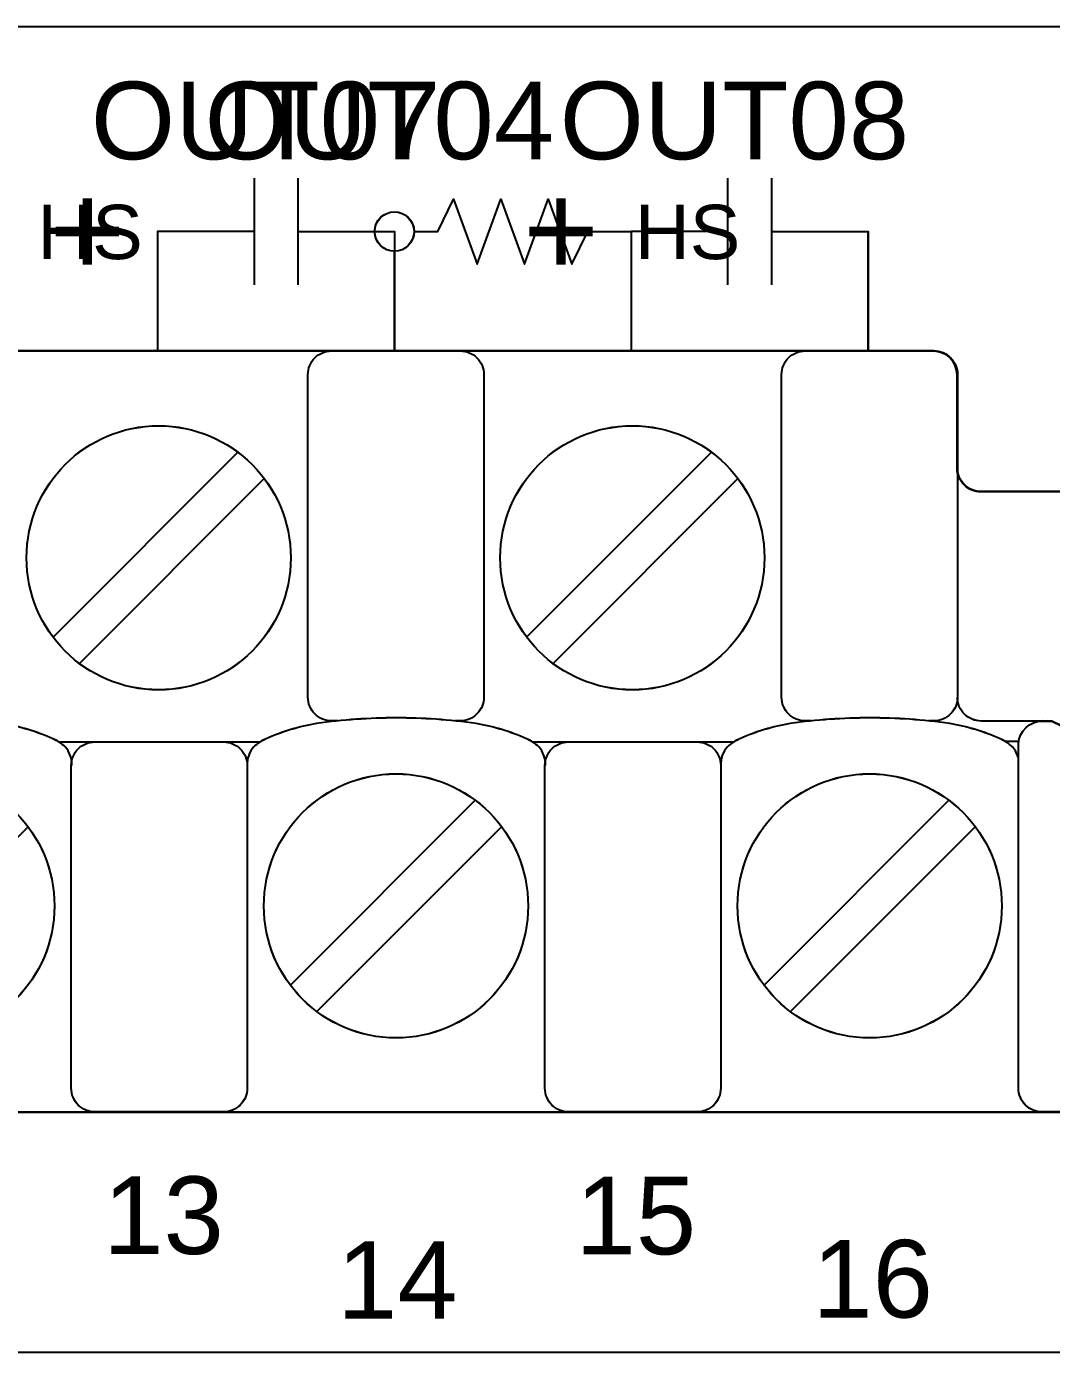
# Model space of a CAD drawing. Extents: x 1 to 47, y 1 to 34.6.
# Drawn here: x 31.307 to 32.606, y 9.106 to 10.786 of the extents above; entities that cross this region are included whole.
import ezdxf

# ---------------------------------------------------------------- set-up
doc = ezdxf.new("R2010")
doc.units = 0
doc.header["$MEASUREMENT"] = 0
for name, color, linetype in [('10_0______DWG_', 7, 'CONTINUOUS'), ('9_1__0__EMPTY_IO_BOARD_POS', 7, 'CONTINUOUS'), ('9_2__2___8__OPTOISOLATED_I', 7, 'CONTINUOUS'), ('9_3__7___8__OPTOISOLATED_I', 7, 'CONTINUOUS'), ('9_4__C___18__COMMON____6__', 7, 'CONTINUOUS'), ('9_5__D___18__COMMON____6__', 7, 'CONTINUOUS'), ('9_6__E___8__OPTOISOLATED_I', 7, 'CONTINUOUS'), ('9_7__4___18__COMMON____6__', 7, 'CONTINUOUS'), ('9_8__8___8__OPTOISOLATED_I', 7, 'CONTINUOUS')]:
    doc.layers.add(name, color=color, linetype=linetype)
doc.styles.add('ARIAL', font='arial.ttf')

msp = doc.modelspace()

# ---------------------------------------------------------------- linework, layer by layer
at = {"layer": '10_0______DWG_'}
msp.add_lwpolyline([(27.2942, 10.7863), (43.9545, 10.7863, -0.468367), (44.0044, 10.7263), (44.0044, 9.1563, -0.414132), (43.9545, 9.1063), (27.2942, 9.1063, -0.414214), (27.2442, 9.1563), (27.2442, 10.7363, -0.414287)], format="xyb", close=True, dxfattribs=at)
at = {"layer": '9_1__0__EMPTY_IO_BOARD_POS'}
msp.add_lwpolyline([(27.7625, 9.5588), (27.7625, 9.4408, 0.414213), (27.7925, 9.4108), (32.7743, 9.4108, 0.414214), (32.8043, 9.4408), (32.8043, 9.7538), (32.8952, 9.9986, 0.480048), (32.7502, 10.1968), (32.516, 10.1968, -0.414214), (32.486, 10.2268), (32.486, 10.3449, 0.414212), (32.456, 10.3749), (32.456, 10.375), (27.4749, 10.375, 0.414215), (27.4449, 10.345), (27.445, 10.0321), (27.3541, 9.7874, 0.47859), (27.4991, 9.5888), (27.7325, 9.5888, -0.414214)], format="xyb", close=True, dxfattribs=at)
at = {"layer": '9_2__2___8__OPTOISOLATED_I'}
for points in [[(31.5953, 10.594), (31.5953, 10.459)], [(31.651, 10.594), (31.651, 10.459)], [(32.1953, 10.594), (32.1953, 10.459)], [(32.251, 10.594), (32.251, 10.459)], [(31.5953, 10.5265), (31.4732, 10.5265), (31.4732, 10.3753)], [(31.651, 10.5265), (31.7732, 10.5265), (31.7732, 10.3753)], [(32.1953, 10.5265), (32.0732, 10.5265), (32.0732, 10.3753)], [(32.251, 10.5265), (32.3732, 10.5265), (32.3732, 10.3753)], [(31.5749, 10.247), (31.3407, 10.0128)], [(32.1749, 10.247), (31.9407, 10.0128)], [(31.6083, 10.2135), (31.3741, 9.9794)], [(32.2083, 10.2135), (31.9741, 9.9794)], [(31.348, 9.8799), (31.6031, 9.8799)], [(31.948, 9.8799), (32.2031, 9.8799)], [(32.5641, 9.8806), (32.547, 9.8806)], [(31.8755, 9.806), (31.6414, 9.5718)], [(32.4755, 9.806), (32.2414, 9.5718)], [(31.309, 9.7725), (31.0748, 9.5384)], [(31.909, 9.7725), (31.6748, 9.5384)], [(32.509, 9.7725), (32.2748, 9.5384)]]:
    msp.add_lwpolyline(points, dxfattribs=at)
for points in [[(27.763, 9.5592), (27.763, 9.4412, 0.414213), (27.793, 9.4112), (32.7748, 9.4111, 0.414214), (32.8048, 9.4411), (32.8048, 9.7542), (32.8957, 9.9989, 0.480048), (32.7507, 10.1971), (32.5165, 10.1971, -0.414214), (32.4865, 10.2271), (32.4865, 10.3453, 0.414212), (32.4565, 10.3753), (32.4565, 10.3753), (27.4754, 10.3754, 0.414215), (27.4454, 10.3454), (27.4455, 10.0325), (27.3546, 9.7877, 0.47859), (27.4996, 9.5892), (27.733, 9.5892, -0.414214)], [(32.7781, 9.4113), (32.5938, 9.4111, -0.414214), (32.5638, 9.4411), (32.5638, 9.8782, -0.390527), (32.5938, 9.9065), (32.606, 9.9065), (32.7919, 9.8168, -0.241514), (32.8048, 9.7968), (32.8048, 9.4411, -0.422157)]]:
    msp.add_lwpolyline(points, format="xyb", close=True, dxfattribs=at)
for points in [[(31.7015, 9.9066), (31.6936, 9.9066, -0.414214), (31.6636, 9.9366), (31.6636, 10.3453, -0.414214), (31.6936, 10.3753), (31.8565, 10.3753, -0.414214), (31.8865, 10.3453), (31.8865, 9.9366, -0.414214), (31.8565, 9.9066), (31.8496, 9.9066)], [(32.3015, 9.9066), (32.2936, 9.9066, -0.414214), (32.2636, 9.9366), (32.2636, 10.3453, -0.414214), (32.2936, 10.3753), (32.4565, 10.3753, -0.414214), (32.4865, 10.3453), (32.4865, 9.9366, -0.414214), (32.4565, 9.9066), (32.4497, 9.9066)], [(32.5938, 9.9065), (32.5165, 9.9064, -0.414214), (32.4865, 9.9364)], [(31.3645, 9.8499, 0.191033), (31.356, 9.8738, 0.081668), (31.3404, 9.884, 0.0591), (31.2767, 9.9033, 0.034646), (31.1752, 9.9104, 0.03436), (31.0745, 9.9033, 0.0591), (31.0108, 9.884, 0.081668), (30.9951, 9.8738, 0.191033), (30.9866, 9.8499)], [(31.9645, 9.8499, 0.191033), (31.956, 9.8738, 0.081668), (31.9404, 9.884, 0.0591), (31.8767, 9.9033, 0.034646), (31.7752, 9.9104, 0.03436), (31.6745, 9.9033, 0.0591), (31.6108, 9.884, 0.081668), (31.5951, 9.8738, 0.191033), (31.5866, 9.8499)], [(32.5638, 9.8584, 0.127742), (32.556, 9.8738, 0.081668), (32.5404, 9.884, 0.0591), (32.4767, 9.9033, 0.034646), (32.3752, 9.9104, 0.03436), (32.2745, 9.9033, 0.0591), (32.2108, 9.884, 0.081668), (32.1951, 9.8738, 0.191033), (32.1866, 9.8499)], [(31.5566, 9.8799, -0.414214), (31.5866, 9.8499), (31.5866, 9.4412, -0.414214), (31.5566, 9.4112), (31.3938, 9.4112, -0.414214), (31.3638, 9.4412), (31.3638, 9.8499, -0.414214), (31.3938, 9.8799)], [(32.1566, 9.8799, -0.414214), (32.1866, 9.8499), (32.1866, 9.4412, -0.414214), (32.1566, 9.4112), (31.9938, 9.4112, -0.414214), (31.9638, 9.4412), (31.9638, 9.8499, -0.414214), (31.9938, 9.8799)]]:
    msp.add_lwpolyline(points, format="xyb", dxfattribs=at)
for centre in [(31.4745, 10.1132), (32.0745, 10.1132), (31.1752, 9.6722), (31.7752, 9.6722), (32.3752, 9.6722)]:
    msp.add_circle(centre, 0.1673, dxfattribs=at)
at = {"layer": '9_3__7___8__OPTOISOLATED_I'}
for points in [[(31.5953, 10.594), (31.5953, 10.459)], [(31.6509, 10.594), (31.6509, 10.459)], [(32.1953, 10.594), (32.1953, 10.459)], [(32.2509, 10.594), (32.2509, 10.459)], [(31.5953, 10.5265), (31.4731, 10.5265), (31.4731, 10.3753)], [(31.6509, 10.5265), (31.7731, 10.5265), (31.7731, 10.3753)], [(32.1953, 10.5265), (32.0731, 10.5265), (32.0731, 10.3753)], [(32.2509, 10.5265), (32.3731, 10.5265), (32.3731, 10.3753)], [(31.5749, 10.247), (31.3407, 10.0128)], [(32.1749, 10.247), (31.9407, 10.0128)], [(31.6083, 10.2135), (31.3741, 9.9794)], [(32.2083, 10.2135), (31.9741, 9.9794)], [(31.348, 9.8799), (31.6031, 9.8799)], [(31.948, 9.8799), (32.2031, 9.8799)], [(32.5641, 9.8806), (32.547, 9.8806)], [(31.8755, 9.806), (31.6414, 9.5718)], [(32.4755, 9.806), (32.2414, 9.5718)], [(31.309, 9.7725), (31.0748, 9.5384)], [(31.909, 9.7725), (31.6748, 9.5384)], [(32.509, 9.7725), (32.2748, 9.5384)]]:
    msp.add_lwpolyline(points, dxfattribs=at)
for points in [[(27.763, 9.5592), (27.763, 9.4412, 0.414213), (27.793, 9.4112), (32.7748, 9.4111, 0.414214), (32.8048, 9.4411), (32.8048, 9.7542), (32.8957, 9.9989, 0.480048), (32.7507, 10.1971), (32.5165, 10.1971, -0.414214), (32.4865, 10.2271), (32.4865, 10.3453, 0.414212), (32.4565, 10.3753), (32.4565, 10.3753), (27.4754, 10.3754, 0.414215), (27.4454, 10.3454), (27.4455, 10.0325), (27.3546, 9.7877, 0.47859), (27.4996, 9.5892), (27.733, 9.5892, -0.414214)], [(32.7781, 9.4113), (32.5938, 9.4111, -0.414214), (32.5638, 9.4411), (32.5638, 9.8782, -0.390527), (32.5938, 9.9065), (32.606, 9.9065), (32.7919, 9.8168, -0.241514), (32.8048, 9.7968), (32.8048, 9.4411, -0.422157)]]:
    msp.add_lwpolyline(points, format="xyb", close=True, dxfattribs=at)
for points in [[(31.7015, 9.9066), (31.6936, 9.9066, -0.414214), (31.6636, 9.9366), (31.6636, 10.3453, -0.414214), (31.6936, 10.3753), (31.8565, 10.3753, -0.414214), (31.8865, 10.3453), (31.8865, 9.9366, -0.414214), (31.8565, 9.9066), (31.8496, 9.9066)], [(32.3015, 9.9066), (32.2936, 9.9066, -0.414214), (32.2636, 9.9366), (32.2636, 10.3453, -0.414214), (32.2936, 10.3753), (32.4565, 10.3753, -0.414214), (32.4865, 10.3453), (32.4865, 9.9366, -0.414214), (32.4565, 9.9066), (32.4497, 9.9066)], [(32.5938, 9.9065), (32.5165, 9.9064, -0.414214), (32.4865, 9.9364)], [(31.3645, 9.8499, 0.191033), (31.356, 9.8738, 0.081668), (31.3404, 9.884, 0.0591), (31.2767, 9.9033, 0.034646), (31.1752, 9.9104, 0.03436), (31.0745, 9.9033, 0.0591), (31.0108, 9.884, 0.081668), (30.9951, 9.8738, 0.191033), (30.9866, 9.8499)], [(31.9645, 9.8499, 0.191033), (31.956, 9.8738, 0.081668), (31.9404, 9.884, 0.0591), (31.8767, 9.9033, 0.034646), (31.7752, 9.9104, 0.03436), (31.6745, 9.9033, 0.0591), (31.6108, 9.884, 0.081668), (31.5951, 9.8738, 0.191033), (31.5866, 9.8499)], [(32.5638, 9.8584, 0.127742), (32.556, 9.8738, 0.081668), (32.5404, 9.884, 0.0591), (32.4767, 9.9033, 0.034646), (32.3752, 9.9104, 0.03436), (32.2745, 9.9033, 0.0591), (32.2108, 9.884, 0.081668), (32.1951, 9.8738, 0.191033), (32.1866, 9.8499)], [(31.5566, 9.8799, -0.414214), (31.5866, 9.8499), (31.5866, 9.4412, -0.414214), (31.5566, 9.4112), (31.3938, 9.4112, -0.414214), (31.3638, 9.4412), (31.3638, 9.8499, -0.414214), (31.3938, 9.8799)], [(32.1566, 9.8799, -0.414214), (32.1866, 9.8499), (32.1866, 9.4412, -0.414214), (32.1566, 9.4112), (31.9938, 9.4112, -0.414214), (31.9638, 9.4412), (31.9638, 9.8499, -0.414214), (31.9938, 9.8799)]]:
    msp.add_lwpolyline(points, format="xyb", dxfattribs=at)
for centre in [(31.4745, 10.1132), (32.0745, 10.1132), (31.1752, 9.6722), (31.7752, 9.6722), (32.3752, 9.6722)]:
    msp.add_circle(centre, 0.1673, dxfattribs=at)
at = {"layer": '9_4__C___18__COMMON____6__'}
for points in [[(31.5953, 10.594), (31.5953, 10.459)], [(31.6509, 10.594), (31.6509, 10.459)], [(32.1953, 10.594), (32.1953, 10.459)], [(32.2509, 10.594), (32.2509, 10.459)], [(31.5953, 10.5265), (31.4731, 10.5265), (31.4731, 10.3753)], [(31.6509, 10.5265), (31.7731, 10.5265), (31.7731, 10.3753)], [(32.1953, 10.5265), (32.0731, 10.5265), (32.0731, 10.3753)], [(32.2509, 10.5265), (32.3731, 10.5265), (32.3731, 10.3753)], [(31.5749, 10.247), (31.3407, 10.0128)], [(32.1749, 10.247), (31.9407, 10.0128)], [(31.6083, 10.2135), (31.3741, 9.9794)], [(32.2083, 10.2135), (31.9741, 9.9794)], [(31.348, 9.8799), (31.6031, 9.8799)], [(31.948, 9.8799), (32.2031, 9.8799)], [(32.5641, 9.8806), (32.547, 9.8806)], [(31.8755, 9.806), (31.6414, 9.5718)], [(32.4755, 9.806), (32.2414, 9.5718)], [(31.309, 9.7725), (31.0748, 9.5384)], [(31.909, 9.7725), (31.6748, 9.5384)], [(32.509, 9.7725), (32.2748, 9.5384)]]:
    msp.add_lwpolyline(points, dxfattribs=at)
for points in [[(27.763, 9.5592), (27.763, 9.4412, 0.414213), (27.793, 9.4112), (32.7748, 9.4111, 0.414214), (32.8048, 9.4411), (32.8048, 9.7542), (32.8957, 9.9989, 0.480048), (32.7507, 10.1971), (32.5165, 10.1971, -0.414214), (32.4865, 10.2271), (32.4865, 10.3453, 0.414212), (32.4565, 10.3753), (32.4565, 10.3753), (27.4754, 10.3754, 0.414215), (27.4454, 10.3454), (27.4455, 10.0325), (27.3546, 9.7877, 0.47859), (27.4996, 9.5892), (27.733, 9.5892, -0.414214)], [(32.7781, 9.4113), (32.5938, 9.4111, -0.414214), (32.5638, 9.4411), (32.5638, 9.8782, -0.390527), (32.5938, 9.9065), (32.606, 9.9065), (32.7919, 9.8168, -0.241514), (32.8048, 9.7968), (32.8048, 9.4411, -0.422157)]]:
    msp.add_lwpolyline(points, format="xyb", close=True, dxfattribs=at)
for points in [[(31.7015, 9.9066), (31.6936, 9.9066, -0.414214), (31.6636, 9.9366), (31.6636, 10.3453, -0.414214), (31.6936, 10.3753), (31.8565, 10.3753, -0.414214), (31.8865, 10.3453), (31.8865, 9.9366, -0.414214), (31.8565, 9.9066), (31.8496, 9.9066)], [(32.3015, 9.9066), (32.2936, 9.9066, -0.414214), (32.2636, 9.9366), (32.2636, 10.3453, -0.414214), (32.2936, 10.3753), (32.4565, 10.3753, -0.414214), (32.4865, 10.3453), (32.4865, 9.9366, -0.414214), (32.4565, 9.9066), (32.4497, 9.9066)], [(32.5938, 9.9065), (32.5165, 9.9064, -0.414214), (32.4865, 9.9364)], [(31.3645, 9.8499, 0.191033), (31.356, 9.8738, 0.081668), (31.3404, 9.884, 0.0591), (31.2767, 9.9033, 0.034646), (31.1752, 9.9104, 0.03436), (31.0745, 9.9033, 0.0591), (31.0108, 9.884, 0.081668), (30.9951, 9.8738, 0.191033), (30.9866, 9.8499)], [(31.9645, 9.8499, 0.191033), (31.956, 9.8738, 0.081668), (31.9404, 9.884, 0.0591), (31.8767, 9.9033, 0.034646), (31.7752, 9.9104, 0.03436), (31.6745, 9.9033, 0.0591), (31.6108, 9.884, 0.081668), (31.5951, 9.8738, 0.191033), (31.5866, 9.8499)], [(32.5638, 9.8584, 0.127742), (32.556, 9.8738, 0.081668), (32.5404, 9.884, 0.0591), (32.4767, 9.9033, 0.034646), (32.3752, 9.9104, 0.03436), (32.2745, 9.9033, 0.0591), (32.2108, 9.884, 0.081668), (32.1951, 9.8738, 0.191033), (32.1866, 9.8499)], [(31.5566, 9.8799, -0.414214), (31.5866, 9.8499), (31.5866, 9.4412, -0.414214), (31.5566, 9.4112), (31.3938, 9.4112, -0.414214), (31.3638, 9.4412), (31.3638, 9.8499, -0.414214), (31.3938, 9.8799)], [(32.1566, 9.8799, -0.414214), (32.1866, 9.8499), (32.1866, 9.4412, -0.414214), (32.1566, 9.4112), (31.9938, 9.4112, -0.414214), (31.9638, 9.4412), (31.9638, 9.8499, -0.414214), (31.9938, 9.8799)]]:
    msp.add_lwpolyline(points, format="xyb", dxfattribs=at)
for centre in [(31.4745, 10.1132), (32.0745, 10.1132), (31.1752, 9.6722), (31.7752, 9.6722), (32.3752, 9.6722)]:
    msp.add_circle(centre, 0.1673, dxfattribs=at)
at = {"layer": '9_5__D___18__COMMON____6__'}
for points in [[(31.5953, 10.594), (31.5953, 10.459)], [(31.6509, 10.594), (31.6509, 10.459)], [(32.1953, 10.594), (32.1953, 10.459)], [(32.2509, 10.594), (32.2509, 10.459)], [(31.5953, 10.5265), (31.4731, 10.5265), (31.4731, 10.3753)], [(31.6509, 10.5265), (31.7731, 10.5265), (31.7731, 10.3753)], [(32.1953, 10.5265), (32.0731, 10.5265), (32.0731, 10.3753)], [(32.2509, 10.5265), (32.3731, 10.5265), (32.3731, 10.3753)], [(31.5749, 10.247), (31.3407, 10.0128)], [(32.1749, 10.247), (31.9407, 10.0128)], [(31.6083, 10.2135), (31.3741, 9.9794)], [(32.2083, 10.2135), (31.9741, 9.9794)], [(31.348, 9.8799), (31.6031, 9.8799)], [(31.948, 9.8799), (32.2031, 9.8799)], [(32.5641, 9.8806), (32.547, 9.8806)], [(31.8755, 9.806), (31.6414, 9.5718)], [(32.4755, 9.806), (32.2414, 9.5718)], [(31.309, 9.7725), (31.0748, 9.5384)], [(31.909, 9.7725), (31.6748, 9.5384)], [(32.509, 9.7725), (32.2748, 9.5384)]]:
    msp.add_lwpolyline(points, dxfattribs=at)
for points in [[(27.763, 9.5592), (27.763, 9.4412, 0.414213), (27.793, 9.4112), (32.7748, 9.4111, 0.414214), (32.8048, 9.4411), (32.8048, 9.7542), (32.8957, 9.9989, 0.480048), (32.7507, 10.1971), (32.5165, 10.1971, -0.414214), (32.4865, 10.2271), (32.4865, 10.3453, 0.414212), (32.4565, 10.3753), (32.4565, 10.3753), (27.4754, 10.3754, 0.414215), (27.4454, 10.3454), (27.4455, 10.0325), (27.3546, 9.7877, 0.47859), (27.4996, 9.5892), (27.733, 9.5892, -0.414214)], [(32.7781, 9.4113), (32.5938, 9.4111, -0.414214), (32.5638, 9.4411), (32.5638, 9.8782, -0.390527), (32.5938, 9.9065), (32.606, 9.9065), (32.7919, 9.8168, -0.241514), (32.8048, 9.7968), (32.8048, 9.4411, -0.422157)]]:
    msp.add_lwpolyline(points, format="xyb", close=True, dxfattribs=at)
for points in [[(31.7015, 9.9066), (31.6936, 9.9066, -0.414214), (31.6636, 9.9366), (31.6636, 10.3453, -0.414214), (31.6936, 10.3753), (31.8565, 10.3753, -0.414214), (31.8865, 10.3453), (31.8865, 9.9366, -0.414214), (31.8565, 9.9066), (31.8496, 9.9066)], [(32.3015, 9.9066), (32.2936, 9.9066, -0.414214), (32.2636, 9.9366), (32.2636, 10.3453, -0.414214), (32.2936, 10.3753), (32.4565, 10.3753, -0.414214), (32.4865, 10.3453), (32.4865, 9.9366, -0.414214), (32.4565, 9.9066), (32.4497, 9.9066)], [(32.5938, 9.9065), (32.5165, 9.9064, -0.414214), (32.4865, 9.9364)], [(31.3645, 9.8499, 0.191033), (31.356, 9.8738, 0.081668), (31.3404, 9.884, 0.0591), (31.2767, 9.9033, 0.034646), (31.1752, 9.9104, 0.03436), (31.0745, 9.9033, 0.0591), (31.0108, 9.884, 0.081668), (30.9951, 9.8738, 0.191033), (30.9866, 9.8499)], [(31.9645, 9.8499, 0.191033), (31.956, 9.8738, 0.081668), (31.9404, 9.884, 0.0591), (31.8767, 9.9033, 0.034646), (31.7752, 9.9104, 0.03436), (31.6745, 9.9033, 0.0591), (31.6108, 9.884, 0.081668), (31.5951, 9.8738, 0.191033), (31.5866, 9.8499)], [(32.5638, 9.8584, 0.127742), (32.556, 9.8738, 0.081668), (32.5404, 9.884, 0.0591), (32.4767, 9.9033, 0.034646), (32.3752, 9.9104, 0.03436), (32.2745, 9.9033, 0.0591), (32.2108, 9.884, 0.081668), (32.1951, 9.8738, 0.191033), (32.1866, 9.8499)], [(31.5566, 9.8799, -0.414214), (31.5866, 9.8499), (31.5866, 9.4412, -0.414214), (31.5566, 9.4112), (31.3938, 9.4112, -0.414214), (31.3638, 9.4412), (31.3638, 9.8499, -0.414214), (31.3938, 9.8799)], [(32.1566, 9.8799, -0.414214), (32.1866, 9.8499), (32.1866, 9.4412, -0.414214), (32.1566, 9.4112), (31.9938, 9.4112, -0.414214), (31.9638, 9.4412), (31.9638, 9.8499, -0.414214), (31.9938, 9.8799)]]:
    msp.add_lwpolyline(points, format="xyb", dxfattribs=at)
for centre in [(31.4745, 10.1132), (32.0745, 10.1132), (31.1752, 9.6722), (31.7752, 9.6722), (32.3752, 9.6722)]:
    msp.add_circle(centre, 0.1673, dxfattribs=at)
at = {"layer": '9_6__E___8__OPTOISOLATED_I'}
for points in [[(31.5953, 10.5865), (31.5953, 10.4665)], [(31.6509, 10.5865), (31.6509, 10.4665)], [(31.7981, 10.5265), (31.828, 10.5265), (31.848, 10.5677), (31.8781, 10.4852), (31.9081, 10.5677), (31.9381, 10.4852), (31.9681, 10.5677), (31.9981, 10.4852), (32.0181, 10.5265), (32.0731, 10.5265), (32.0731, 10.3753)], [(31.5953, 10.5265), (31.4731, 10.5265), (31.4731, 10.3753)], [(31.6509, 10.5265), (31.7481, 10.5265)], [(31.7731, 10.3753), (31.7731, 10.5015)], [(31.5749, 10.247), (31.3407, 10.0128)], [(32.1749, 10.247), (31.9407, 10.0128)], [(31.6083, 10.2135), (31.3741, 9.9794)], [(32.2083, 10.2135), (31.9741, 9.9794)], [(31.348, 9.8799), (31.6031, 9.8799)], [(31.948, 9.8799), (32.2031, 9.8799)], [(32.5641, 9.8806), (32.547, 9.8806)], [(31.8755, 9.806), (31.6414, 9.5718)], [(32.4755, 9.806), (32.2414, 9.5718)], [(31.309, 9.7725), (31.0748, 9.5384)], [(31.909, 9.7725), (31.6748, 9.5384)], [(32.509, 9.7725), (32.2748, 9.5384)]]:
    msp.add_lwpolyline(points, dxfattribs=at)
for points in [[(27.763, 9.5592), (27.763, 9.4412, 0.414213), (27.793, 9.4112), (32.7748, 9.4111, 0.414214), (32.8048, 9.4411), (32.8048, 9.7542), (32.8957, 9.9989, 0.480048), (32.7507, 10.1971), (32.5165, 10.1971, -0.414214), (32.4865, 10.2271), (32.4865, 10.3453, 0.414212), (32.4565, 10.3753), (32.4565, 10.3753), (27.4754, 10.3754, 0.414215), (27.4454, 10.3454), (27.4455, 10.0325), (27.3546, 9.7877, 0.47859), (27.4996, 9.5892), (27.733, 9.5892, -0.414214)], [(32.7781, 9.4113), (32.5938, 9.4111, -0.414214), (32.5638, 9.4411), (32.5638, 9.8782, -0.390527), (32.5938, 9.9065), (32.606, 9.9065), (32.7919, 9.8168, -0.241514), (32.8048, 9.7968), (32.8048, 9.4411, -0.422157)]]:
    msp.add_lwpolyline(points, format="xyb", close=True, dxfattribs=at)
for points in [[(31.7015, 9.9066), (31.6936, 9.9066, -0.414214), (31.6636, 9.9366), (31.6636, 10.3453, -0.414214), (31.6936, 10.3753), (31.8565, 10.3753, -0.414214), (31.8865, 10.3453), (31.8865, 9.9366, -0.414214), (31.8565, 9.9066), (31.8496, 9.9066)], [(32.3015, 9.9066), (32.2936, 9.9066, -0.414214), (32.2636, 9.9366), (32.2636, 10.3453, -0.414214), (32.2936, 10.3753), (32.4565, 10.3753, -0.414214), (32.4865, 10.3453), (32.4865, 9.9366, -0.414214), (32.4565, 9.9066), (32.4497, 9.9066)], [(32.5938, 9.9065), (32.5165, 9.9064, -0.414214), (32.4865, 9.9364)], [(31.3645, 9.8499, 0.191033), (31.356, 9.8738, 0.081668), (31.3404, 9.884, 0.0591), (31.2767, 9.9033, 0.034646), (31.1752, 9.9104, 0.03436), (31.0745, 9.9033, 0.0591), (31.0108, 9.884, 0.081668), (30.9951, 9.8738, 0.191033), (30.9866, 9.8499)], [(31.9645, 9.8499, 0.191033), (31.956, 9.8738, 0.081668), (31.9404, 9.884, 0.0591), (31.8767, 9.9033, 0.034646), (31.7752, 9.9104, 0.03436), (31.6745, 9.9033, 0.0591), (31.6108, 9.884, 0.081668), (31.5951, 9.8738, 0.191033), (31.5866, 9.8499)], [(32.5638, 9.8584, 0.127742), (32.556, 9.8738, 0.081668), (32.5404, 9.884, 0.0591), (32.4767, 9.9033, 0.034646), (32.3752, 9.9104, 0.03436), (32.2745, 9.9033, 0.0591), (32.2108, 9.884, 0.081668), (32.1951, 9.8738, 0.191033), (32.1866, 9.8499)], [(31.5566, 9.8799, -0.414214), (31.5866, 9.8499), (31.5866, 9.4412, -0.414214), (31.5566, 9.4112), (31.3938, 9.4112, -0.414214), (31.3638, 9.4412), (31.3638, 9.8499, -0.414214), (31.3938, 9.8799)], [(32.1566, 9.8799, -0.414214), (32.1866, 9.8499), (32.1866, 9.4412, -0.414214), (32.1566, 9.4112), (31.9938, 9.4112, -0.414214), (31.9638, 9.4412), (31.9638, 9.8499, -0.414214), (31.9938, 9.8799)]]:
    msp.add_lwpolyline(points, format="xyb", dxfattribs=at)
for centre, radius in [((31.7731, 10.5265), 0.025), ((31.4745, 10.1132), 0.1673), ((32.0745, 10.1132), 0.1673), ((31.1752, 9.6722), 0.1673), ((31.7752, 9.6722), 0.1673), ((32.3752, 9.6722), 0.1673)]:
    msp.add_circle(centre, radius, dxfattribs=at)
at = {"layer": '9_7__4___18__COMMON____6__'}
for points in [[(31.5953, 10.594), (31.5953, 10.459)], [(31.651, 10.594), (31.651, 10.459)], [(32.1953, 10.594), (32.1953, 10.459)], [(32.251, 10.594), (32.251, 10.459)], [(31.5953, 10.5265), (31.4732, 10.5265), (31.4732, 10.3753)], [(31.651, 10.5265), (31.7732, 10.5265), (31.7732, 10.3753)], [(32.1953, 10.5265), (32.0732, 10.5265), (32.0732, 10.3753)], [(32.251, 10.5265), (32.3732, 10.5265), (32.3732, 10.3753)], [(31.5749, 10.2469), (31.3407, 10.0127)], [(32.1749, 10.2469), (31.9407, 10.0127)], [(31.6083, 10.2135), (31.3741, 9.9793)], [(32.2083, 10.2135), (31.9741, 9.9793)], [(31.348, 9.8799), (31.6031, 9.8799)], [(31.948, 9.8799), (32.2031, 9.8799)], [(32.5641, 9.8805), (32.547, 9.8805)], [(31.8755, 9.8059), (31.6414, 9.5717)], [(32.4755, 9.8059), (32.2414, 9.5717)], [(31.309, 9.7725), (31.0748, 9.5383)], [(31.909, 9.7725), (31.6748, 9.5383)], [(32.509, 9.7725), (32.2748, 9.5383)]]:
    msp.add_lwpolyline(points, dxfattribs=at)
for points in [[(27.763, 9.5591), (27.763, 9.4411, 0.414213), (27.793, 9.4111), (32.7748, 9.4111, 0.414214), (32.8048, 9.4411), (32.8048, 9.7541), (32.8957, 9.9989, 0.480048), (32.7507, 10.1971), (32.5165, 10.1971, -0.414214), (32.4865, 10.2271), (32.4865, 10.3452, 0.414212), (32.4565, 10.3752), (32.4565, 10.3753), (27.4754, 10.3753, 0.414215), (27.4454, 10.3453), (27.4455, 10.0324), (27.3546, 9.7877, 0.47859), (27.4996, 9.5891), (27.733, 9.5891, -0.414214)], [(32.7781, 9.4112), (32.5938, 9.411, -0.414214), (32.5638, 9.441), (32.5638, 9.8781, -0.390527), (32.5938, 9.9064), (32.606, 9.9064), (32.7919, 9.8167, -0.241514), (32.8048, 9.7968), (32.8048, 9.441, -0.422157)]]:
    msp.add_lwpolyline(points, format="xyb", close=True, dxfattribs=at)
for points in [[(31.7015, 9.9065), (31.6936, 9.9065, -0.414214), (31.6636, 9.9365), (31.6636, 10.3453, -0.414214), (31.6936, 10.3753), (31.8565, 10.3753, -0.414214), (31.8865, 10.3453), (31.8865, 9.9365, -0.414214), (31.8565, 9.9065), (31.8496, 9.9065)], [(32.3015, 9.9065), (32.2936, 9.9065, -0.414214), (32.2636, 9.9365), (32.2636, 10.3453, -0.414214), (32.2936, 10.3753), (32.4565, 10.3753, -0.414214), (32.4865, 10.3453), (32.4865, 9.9365, -0.414214), (32.4565, 9.9065), (32.4497, 9.9065)], [(32.5938, 9.9064), (32.5165, 9.9063, -0.414214), (32.4865, 9.9363)], [(31.3645, 9.8499, 0.191033), (31.356, 9.8738, 0.081668), (31.3404, 9.8839, 0.0591), (31.2767, 9.9033, 0.034646), (31.1752, 9.9103, 0.03436), (31.0745, 9.9033, 0.0591), (31.0108, 9.8839, 0.081668), (30.9951, 9.8738, 0.191033), (30.9866, 9.8499)], [(31.9645, 9.8499, 0.191033), (31.956, 9.8738, 0.081668), (31.9404, 9.8839, 0.0591), (31.8767, 9.9033, 0.034646), (31.7752, 9.9103, 0.03436), (31.6745, 9.9033, 0.0591), (31.6108, 9.8839, 0.081668), (31.5951, 9.8738, 0.191033), (31.5866, 9.8499)], [(32.5638, 9.8583, 0.127742), (32.556, 9.8738, 0.081668), (32.5404, 9.8839, 0.0591), (32.4767, 9.9033, 0.034646), (32.3752, 9.9103, 0.03436), (32.2745, 9.9033, 0.0591), (32.2108, 9.8839, 0.081668), (32.1951, 9.8738, 0.191033), (32.1866, 9.8499)], [(31.5566, 9.8799, -0.414214), (31.5866, 9.8499), (31.5866, 9.4411, -0.414214), (31.5566, 9.4111), (31.3938, 9.4111, -0.414214), (31.3638, 9.4411), (31.3638, 9.8499, -0.414214), (31.3938, 9.8799)], [(32.1566, 9.8799, -0.414214), (32.1866, 9.8499), (32.1866, 9.4411, -0.414214), (32.1566, 9.4111), (31.9938, 9.4111, -0.414214), (31.9638, 9.4411), (31.9638, 9.8499, -0.414214), (31.9938, 9.8799)]]:
    msp.add_lwpolyline(points, format="xyb", dxfattribs=at)
for centre in [(31.4745, 10.1131), (32.0745, 10.1131), (31.1752, 9.6721), (31.7752, 9.6721), (32.3752, 9.6721)]:
    msp.add_circle(centre, 0.1673, dxfattribs=at)
at = {"layer": '9_8__8___8__OPTOISOLATED_I'}
for points in [[(31.5953, 10.5865), (31.5953, 10.4665)], [(31.6509, 10.5865), (31.6509, 10.4665)], [(31.798, 10.5265), (31.828, 10.5265), (31.848, 10.5677), (31.8781, 10.4852), (31.9081, 10.5677), (31.9381, 10.4852), (31.9681, 10.5677), (31.9981, 10.4852), (32.0181, 10.5265), (32.0731, 10.5265), (32.0731, 10.3753)], [(31.5953, 10.5265), (31.4731, 10.5265), (31.4731, 10.3753)], [(31.6509, 10.5265), (31.7482, 10.5265)], [(31.7731, 10.5016), (31.7731, 10.3753)], [(31.5749, 10.247), (31.3407, 10.0128)], [(32.1749, 10.247), (31.9407, 10.0128)], [(31.6083, 10.2135), (31.3741, 9.9794)], [(32.2083, 10.2135), (31.9741, 9.9794)], [(31.348, 9.8799), (31.6031, 9.8799)], [(31.948, 9.8799), (32.2031, 9.8799)], [(32.5641, 9.8806), (32.547, 9.8806)], [(31.8755, 9.806), (31.6414, 9.5718)], [(32.4755, 9.806), (32.2414, 9.5718)], [(31.309, 9.7725), (31.0748, 9.5384)], [(31.909, 9.7725), (31.6748, 9.5384)], [(32.509, 9.7725), (32.2748, 9.5384)]]:
    msp.add_lwpolyline(points, dxfattribs=at)
for points in [[(27.763, 9.5592), (27.763, 9.4412, 0.414213), (27.793, 9.4112), (32.7748, 9.4111, 0.414214), (32.8048, 9.4411), (32.8048, 9.7542), (32.8957, 9.9989, 0.480048), (32.7507, 10.1971), (32.5165, 10.1971, -0.414214), (32.4865, 10.2271), (32.4865, 10.3453, 0.414212), (32.4565, 10.3753), (32.4565, 10.3753), (27.4754, 10.3754, 0.414215), (27.4454, 10.3454), (27.4455, 10.0325), (27.3546, 9.7877, 0.47859), (27.4996, 9.5892), (27.733, 9.5892, -0.414214)], [(32.7781, 9.4113), (32.5938, 9.4111, -0.414214), (32.5638, 9.4411), (32.5638, 9.8782, -0.390527), (32.5938, 9.9065), (32.606, 9.9065), (32.7919, 9.8168, -0.241514), (32.8048, 9.7968), (32.8048, 9.4411, -0.422157)]]:
    msp.add_lwpolyline(points, format="xyb", close=True, dxfattribs=at)
for points in [[(31.7015, 9.9066), (31.6936, 9.9066, -0.414214), (31.6636, 9.9366), (31.6636, 10.3453, -0.414214), (31.6936, 10.3753), (31.8565, 10.3753, -0.414214), (31.8865, 10.3453), (31.8865, 9.9366, -0.414214), (31.8565, 9.9066), (31.8496, 9.9066)], [(32.3015, 9.9066), (32.2936, 9.9066, -0.414214), (32.2636, 9.9366), (32.2636, 10.3453, -0.414214), (32.2936, 10.3753), (32.4565, 10.3753, -0.414214), (32.4865, 10.3453), (32.4865, 9.9366, -0.414214), (32.4565, 9.9066), (32.4497, 9.9066)], [(32.5938, 9.9065), (32.5165, 9.9064, -0.414214), (32.4865, 9.9364)], [(31.3645, 9.8499, 0.191033), (31.356, 9.8738, 0.081668), (31.3404, 9.884, 0.0591), (31.2767, 9.9033, 0.034646), (31.1752, 9.9104, 0.03436), (31.0745, 9.9033, 0.0591), (31.0108, 9.884, 0.081668), (30.9951, 9.8738, 0.191033), (30.9866, 9.8499)], [(31.9645, 9.8499, 0.191033), (31.956, 9.8738, 0.081668), (31.9404, 9.884, 0.0591), (31.8767, 9.9033, 0.034646), (31.7752, 9.9104, 0.03436), (31.6745, 9.9033, 0.0591), (31.6108, 9.884, 0.081668), (31.5951, 9.8738, 0.191033), (31.5866, 9.8499)], [(32.5638, 9.8584, 0.127742), (32.556, 9.8738, 0.081668), (32.5404, 9.884, 0.0591), (32.4767, 9.9033, 0.034646), (32.3752, 9.9104, 0.03436), (32.2745, 9.9033, 0.0591), (32.2108, 9.884, 0.081668), (32.1951, 9.8738, 0.191033), (32.1866, 9.8499)], [(31.5566, 9.8799, -0.414214), (31.5866, 9.8499), (31.5866, 9.4412, -0.414214), (31.5566, 9.4112), (31.3938, 9.4112, -0.414214), (31.3638, 9.4412), (31.3638, 9.8499, -0.414214), (31.3938, 9.8799)], [(32.1566, 9.8799, -0.414214), (32.1866, 9.8499), (32.1866, 9.4412, -0.414214), (32.1566, 9.4112), (31.9938, 9.4112, -0.414214), (31.9638, 9.4412), (31.9638, 9.8499, -0.414214), (31.9938, 9.8799)]]:
    msp.add_lwpolyline(points, format="xyb", dxfattribs=at)
for centre, radius in [((31.7731, 10.5265), 0.0249), ((31.4745, 10.1132), 0.1673), ((32.0745, 10.1132), 0.1673), ((31.1752, 9.6722), 0.1673), ((31.7752, 9.6722), 0.1673), ((32.3752, 9.6722), 0.1673)]:
    msp.add_circle(centre, radius, dxfattribs=at)

# ---------------------------------------------------------------- texts
at = {"layer": '10_0______DWG_', "style": 'ARIAL'}
for s, p in [('13', (31.4043, 9.2311)), ('15', (32.0026, 9.2306)), ('14', (31.7005, 9.149)), ('16', (32.3026, 9.1506))]:
    msp.add_text(s, height=0.09833, dxfattribs=at).set_placement(p)
at = {"layer": '9_2__2___8__OPTOISOLATED_I', "style": 'ARIAL'}
for s, p in [('OUT07', (31.3886, 10.6181)), ('OUT08', (31.9825, 10.6181))]:
    msp.add_text(s, height=0.09833, dxfattribs=at).set_placement(p)
at = {"layer": '9_3__7___8__OPTOISOLATED_I', "style": 'ARIAL'}
for s, height, p in [('OUT07', 0.09833, (31.3886, 10.6181)), ('OUT08', 0.09833, (31.9825, 10.6181)), ('+', 0.118, (31.3361, 10.4697)), ('+', 0.118, (31.9361, 10.4697))]:
    msp.add_text(s, height=height, dxfattribs=at).set_placement(p)
at = {"layer": '9_4__C___18__COMMON____6__', "style": 'ARIAL'}
for s, p in [('OUT07', (31.3886, 10.6181)), ('OUT08', (31.9825, 10.6181))]:
    msp.add_text(s, height=0.09833, dxfattribs=at).set_placement(p)
at = {"layer": '9_5__D___18__COMMON____6__', "style": 'ARIAL'}
for s, p in [('OUT07', (31.3886, 10.6181)), ('OUT08', (31.9825, 10.6181))]:
    msp.add_text(s, height=0.09833, dxfattribs=at).set_placement(p)
at = {"layer": '9_6__E___8__OPTOISOLATED_I', "style": 'ARIAL'}
for s, height, p in [('OUT04', 0.09833, (31.5327, 10.6181)), ('+', 0.118, (31.3361, 10.4697)), ('HS', 0.06883, (32.0778, 10.4916))]:
    msp.add_text(s, height=height, dxfattribs=at).set_placement(p)
at = {"layer": '9_7__4___18__COMMON____6__', "style": 'ARIAL'}
for s, p in [('OUT07', (31.3886, 10.6181)), ('OUT08', (31.9825, 10.6181))]:
    msp.add_text(s, height=0.09833, dxfattribs=at).set_placement(p)
at = {"layer": '9_8__8___8__OPTOISOLATED_I', "style": 'ARIAL'}
for s, height, p in [('OUT04', 0.09833, (31.5327, 10.6181)), ('HS', 0.06883, (31.3208, 10.4916))]:
    msp.add_text(s, height=height, dxfattribs=at).set_placement(p)

doc.saveas('drawing.dxf')
